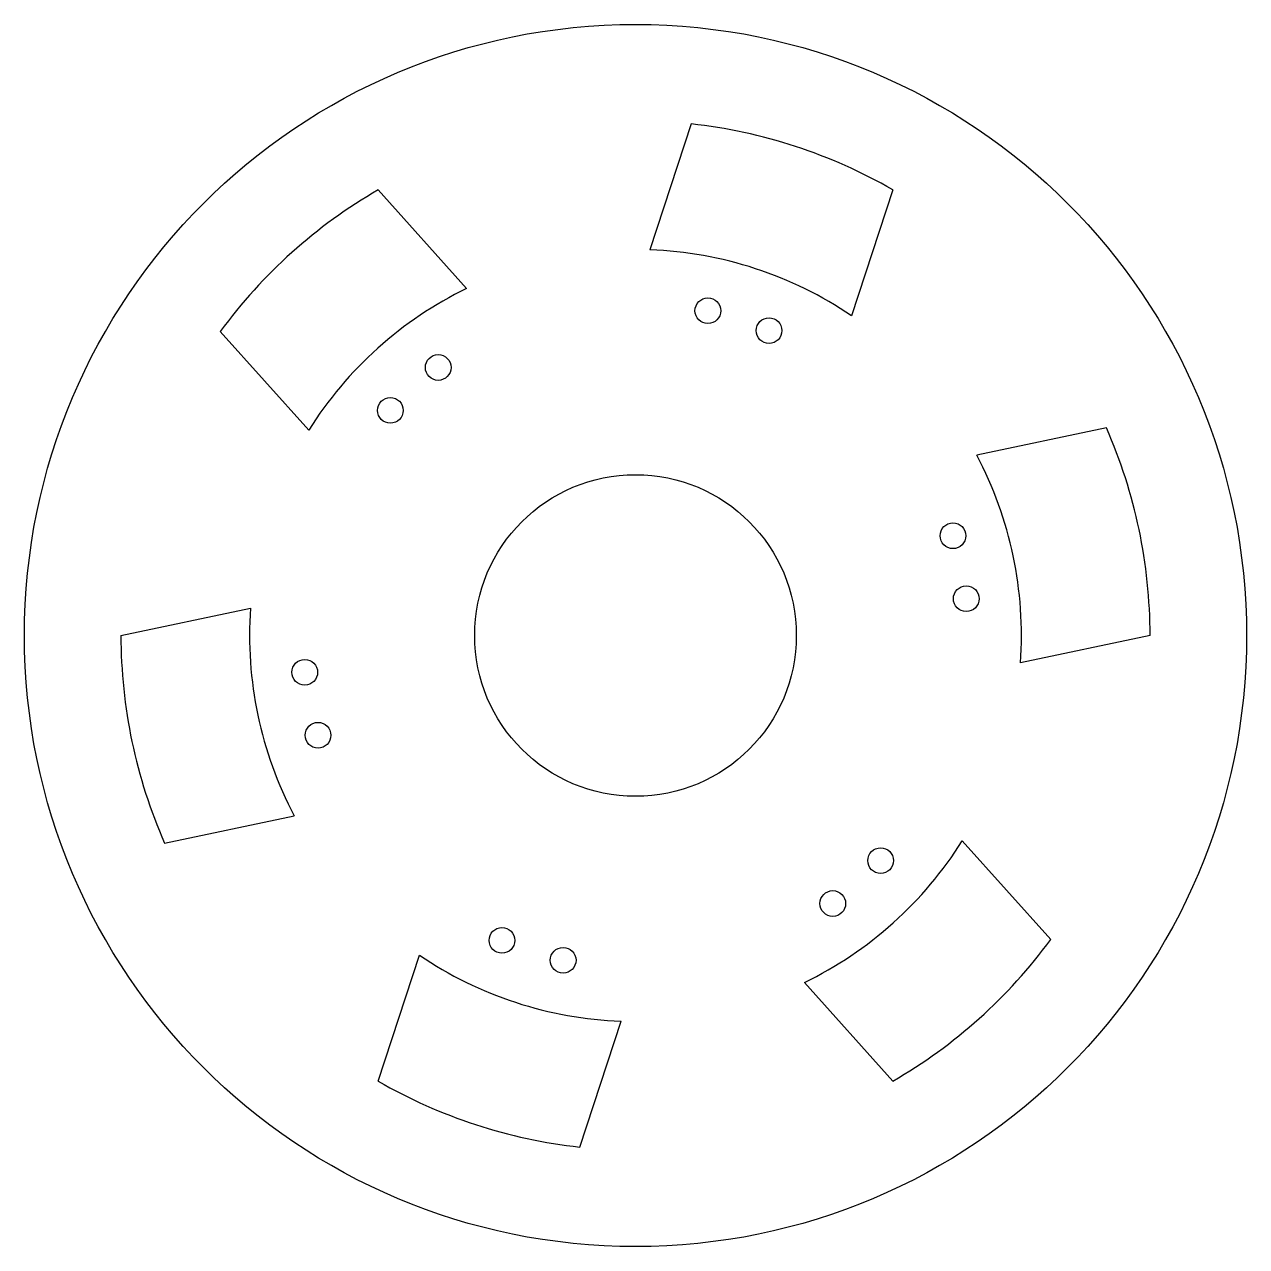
# Model space of a CAD drawing. Header units: millimetres. Extents: x -95 to 95, y -95 to 95.
import ezdxf

# ---------------------------------------------------------------- set-up
doc = ezdxf.new("R2010")
doc.units = ezdxf.units.MM

msp = doc.modelspace()

# ---------------------------------------------------------------- linework, layer by layer
at = {"color": 7, "linetype": 'Continuous', "lineweight": 25}
for p, q in [((8.65, 79.53), (2.25, 59.96)), ((-40, 69.28), (-26.25, 53.95)), ((40, 69.28), (33.6, 49.71)), ((-64.55, 47.26), (-50.8, 31.93)), ((73.2, 32.27), (53.05, 28.03)), ((-80, 0), (-59.85, 4.25)), ((80, 0), (59.85, -4.25)), ((-73.2, -32.27), (-53.05, -28.03)), ((64.55, -47.26), (50.8, -31.93)), ((-40, -69.28), (-33.6, -49.71)), ((40, -69.28), (26.25, -53.95)), ((-8.65, -79.53), (-2.25, -59.96))]:
    msp.add_line(p, q, dxfattribs=at)
for centre, radius in [((0, 0), 95), ((11.25, 50.5), 2), ((20.76, 47.4), 2), ((-30.67, 41.67), 2), ((-38.11, 35), 2), ((0, 0), 25), ((49.36, 15.51), 2), ((51.42, 5.72), 2), ((-51.42, -5.72), 2), ((-49.36, -15.51), 2), ((38.11, -35), 2), ((30.67, -41.67), 2), ((-20.76, -47.4), 2), ((-11.25, -50.5), 2)]:
    msp.add_circle(centre, radius, dxfattribs=at)
for radius, start, end in [(80, 60, 83.793), (80, 120, 143.793), (60, 55.9429, 87.8502), (60, 115.9429, 147.8502), (80, 0, 23.793), (60, 355.9429, 27.8502), (60, 175.9429, 207.8502), (80, 180, 203.793), (60, 295.9429, 327.8502), (80, 300, 323.793), (60, 235.9429, 267.8502), (80, 240, 263.793)]:
    msp.add_arc((0, 0), radius, start, end, dxfattribs=at)

doc.saveas('drawing.dxf')
